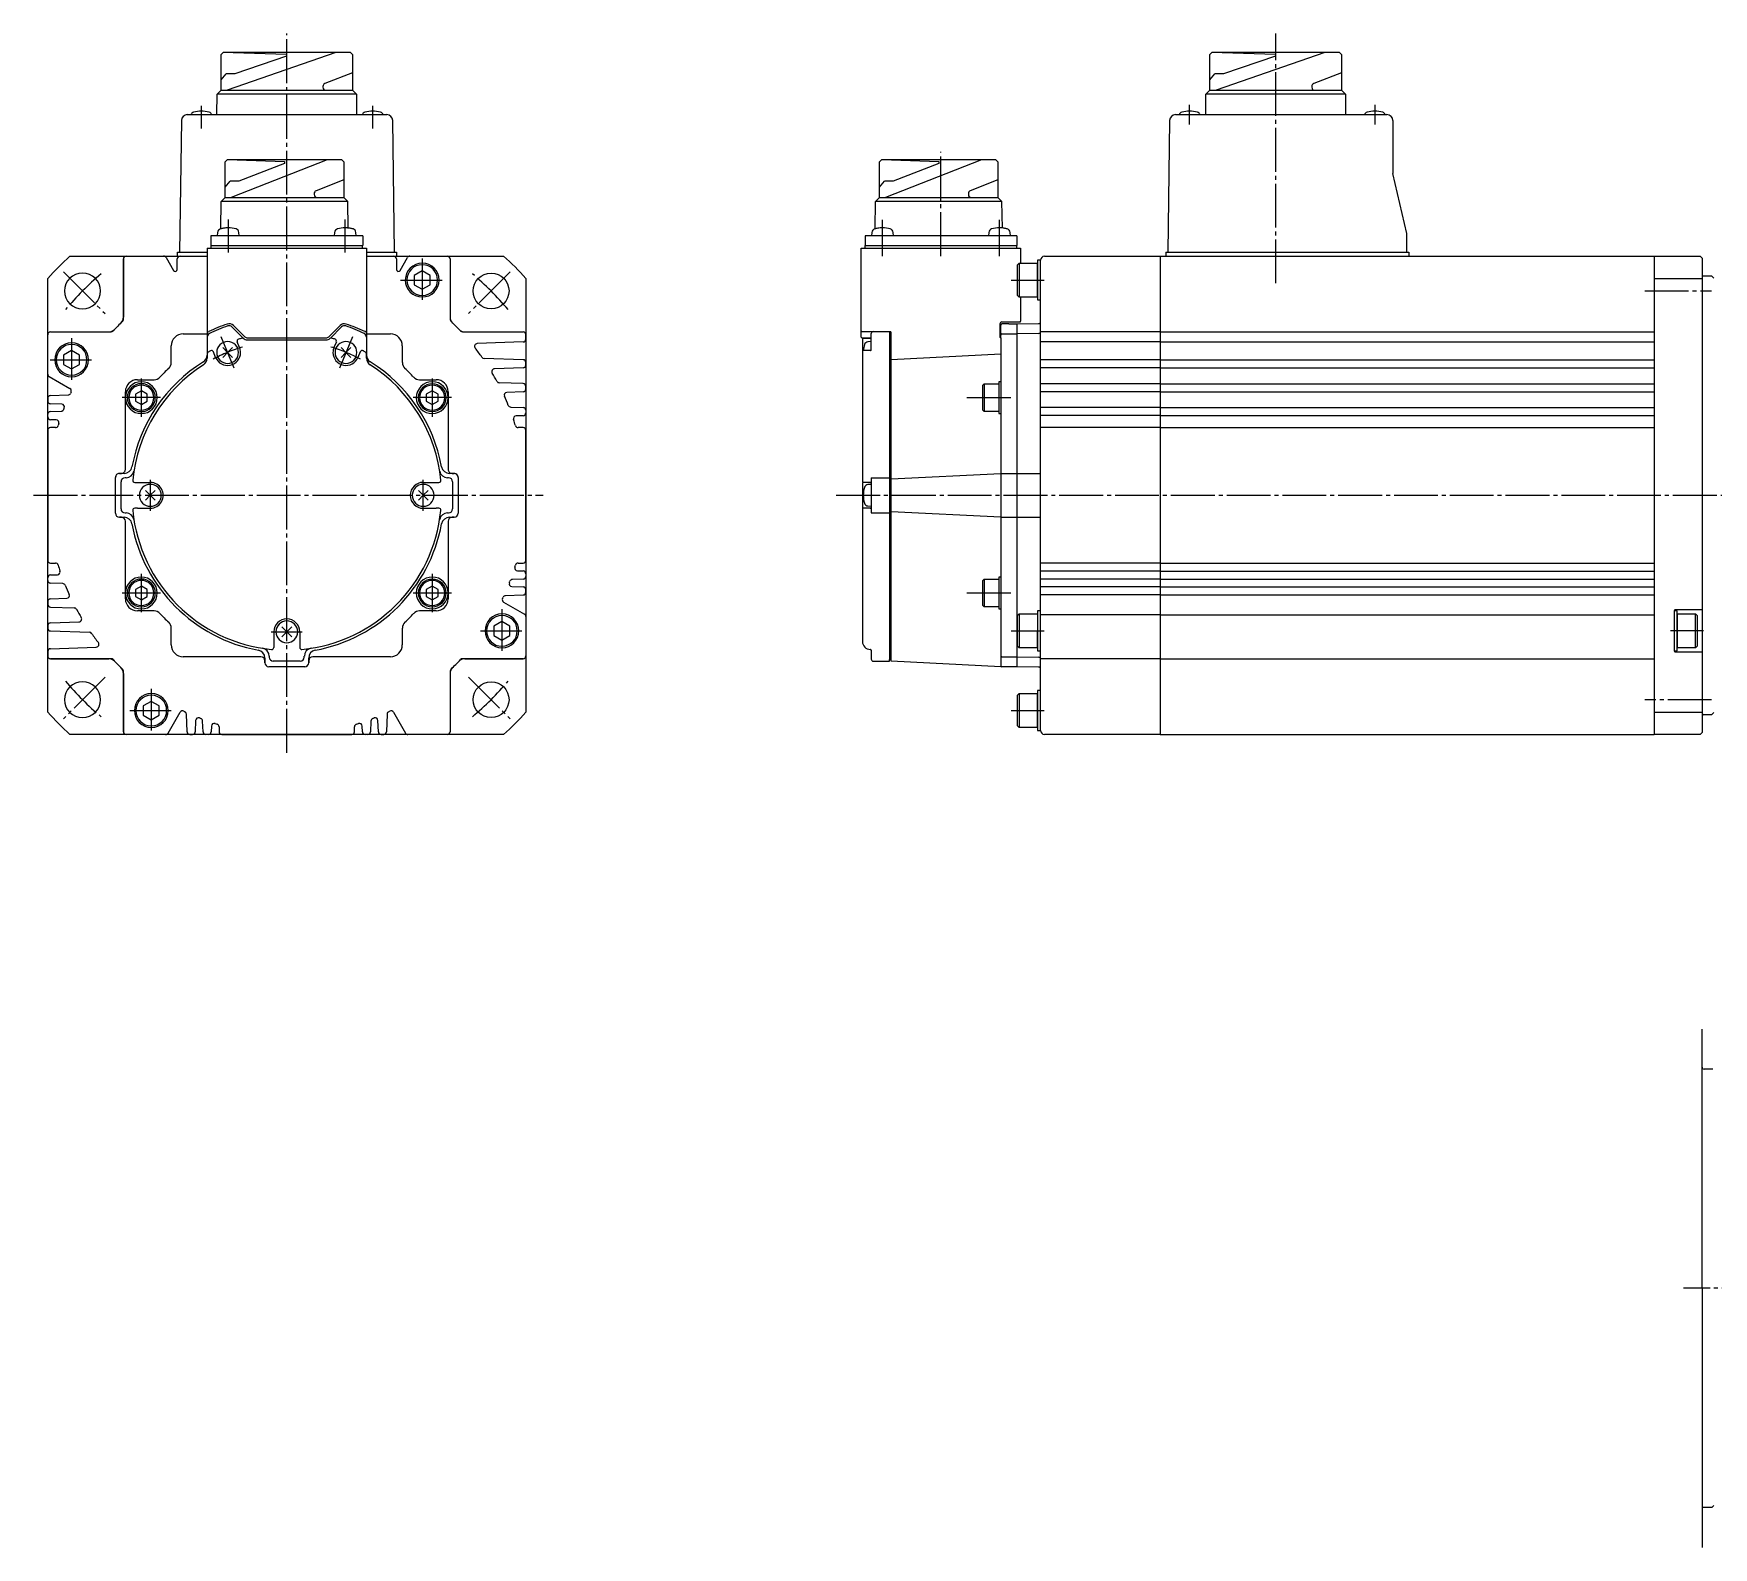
# Model space of a CAD drawing. Extents: x 0 to 707, y 0 to 380.
# Drawn here: x 0 to 421.6, y 0 to 379.8 of the extents above; entities that cross this region are included whole.
import ezdxf

# ---------------------------------------------------------------- set-up
doc = ezdxf.new("R2010")
doc.units = 0
doc.header["$MEASUREMENT"] = 0
doc.linetypes.add('DASH_CENTER', pattern=[14, 11, -1, 1, -1])
doc.layers.get('0').update_dxf_attribs({"linetype": 'CONTINUOUS'})
doc.layers.add('1', color=7, linetype='CONTINUOUS')

msp = doc.modelspace()

# ---------------------------------------------------------------- linework, layer by layer
at = {"color": 1, "linetype": 'DASH_CENTER'}
for p, q in [((63.54, 199.36), (63.54, 379.76)), ((311.72, 317.11), (311.72, 379.76)), ((42.1, 355.93), (42.1, 361.67)), ((85.1, 355.93), (85.1, 361.67)), ((290.12, 356.93), (290.12, 361.93)), ((336.62, 361.93), (336.62, 356.93)), ((227.72, 323.93), (227.72, 350.07)), ((48.86, 333.11), (48.86, 324.85)), ((78.22, 324.85), (78.22, 333.11)), ((213.04, 323.93), (213.04, 333.02)), ((242.4, 323.93), (242.4, 333.02)), ((97.54, 323.35), (97.54, 312.94)), ((7.51, 319.96), (17.95, 309.52)), ((92.12, 317.93), (102.53, 317.93)), ((119.58, 319.96), (109.14, 309.52)), ((245.34, 317.93), (253.61, 317.93)), ((404.35, 315.19), (421.1, 315.19)), ((50.32, 295.85), (47.07, 303.7)), ((80.02, 303.7), (76.77, 295.85)), ((9.54, 303.35), (9.54, 292.94)), ((4.12, 297.93), (14.53, 297.93)), ((27.04, 283.63), (27.04, 293.23)), ((100.04, 293.23), (100.04, 283.63)), ((31.84, 288.43), (22.24, 288.43)), ((104.84, 288.43), (95.24, 288.43)), ((234.22, 288.43), (245.72, 288.43)), ((29.29, 267.82), (29.29, 260.04)), ((97.79, 260.04), (97.79, 267.82)), ((0, 263.93), (127.85, 263.93)), ((201.42, 263.93), (475.72, 263.93)), ((207.47, 263.93), (211.33, 263.93)), ((27.04, 234.63), (27.04, 244.23)), ((100.04, 244.23), (100.04, 234.63)), ((22.24, 239.43), (31.84, 239.43)), ((95.24, 239.43), (104.84, 239.43)), ((234.22, 239.43), (245.72, 239.43)), ((117.54, 235.35), (117.54, 224.94)), ((59.65, 229.68), (67.43, 229.68)), ((112.12, 229.93), (122.53, 229.93)), ((245.34, 229.93), (253.61, 229.93)), ((419.1, 229.93), (410.84, 229.93)), ((17.95, 218.33), (7.51, 207.89)), ((29.54, 215.35), (29.54, 204.94)), ((109.14, 218.33), (119.58, 207.89)), ((421.1, 212.66), (404.35, 212.66)), ((24.12, 209.93), (34.53, 209.93)), ((245.34, 209.93), (253.61, 209.93)), ((476.72, 65), (414.1, 65))]:
    msp.add_line(p, q, dxfattribs=at)
at = {"color": 7, "linetype": 'Continuous'}
for p, q in [((47.05, 374.48), (47.55, 374.98)), ((47.05, 365.54), (47.05, 374.48)), ((79.54, 374.98), (47.55, 374.98)), ((79.54, 374.98), (47.56, 374.98)), ((75.87, 374.98), (48.57, 365.54)), ((50.07, 374.98), (63.49, 374.59)), ((63.49, 374.12), (50.48, 369.63)), ((63.49, 374.59), (63.49, 374.12)), ((80.04, 374.48), (79.54, 374.98)), ((80.04, 374.48), (80.04, 365.54)), ((295.23, 374.48), (295.73, 374.98)), ((295.23, 365.54), (295.23, 374.48)), ((327.72, 374.98), (295.73, 374.98)), ((327.72, 374.98), (295.74, 374.98)), ((324.05, 374.98), (296.75, 365.54)), ((298.25, 374.98), (311.67, 374.59)), ((311.67, 374.12), (298.66, 369.63)), ((311.67, 374.59), (311.67, 374.12)), ((328.22, 374.48), (327.72, 374.98)), ((328.22, 374.48), (328.22, 365.54)), ((47.05, 368.13), (48.3, 369.63)), ((50.48, 369.63), (48.3, 369.63)), ((80.04, 369.95), (73.08, 367.22)), ((295.23, 368.13), (296.48, 369.63)), ((298.66, 369.63), (296.48, 369.63)), ((328.22, 369.95), (321.26, 367.22)), ((46.01, 359.43), (46.05, 364.54)), ((46.05, 364.54), (47.05, 365.54)), ((81.04, 364.54), (46.05, 364.54)), ((47.05, 365.54), (73.35, 365.54)), ((72.6, 366.52), (72.6, 366.29)), ((73.35, 365.54), (80.04, 365.54)), ((80.04, 365.54), (81.04, 364.54)), ((80.04, 365.54), (81.04, 364.54)), ((81.04, 364.54), (81.07, 359.43)), ((294.2, 359.43), (294.23, 364.54)), ((294.23, 364.54), (295.23, 365.54)), ((329.22, 364.54), (294.23, 364.54)), ((295.23, 365.54), (321.53, 365.54)), ((320.78, 366.52), (320.78, 366.29)), ((321.53, 365.54), (328.22, 365.54)), ((328.22, 365.54), (329.22, 364.54)), ((328.22, 365.54), (329.22, 364.54)), ((329.22, 364.54), (329.25, 359.43)), ((38.58, 359.43), (63.6, 359.43)), ((63.6, 359.43), (88.62, 359.43)), ((286.6, 359.43), (313.12, 359.43)), ((313.12, 359.43), (339.62, 359.43)), ((37.08, 357.95), (36.61, 324.93)), ((90.6, 324.93), (90.12, 357.95)), ((285.1, 357.95), (284.63, 324.93)), ((341.12, 357.93), (341.12, 344.63)), ((48.1, 347.57), (48.6, 348.07)), ((48.1, 338.63), (48.1, 347.57)), ((77.35, 348.07), (48.6, 348.07)), ((77.35, 348.07), (48.86, 348.07)), ((73.68, 348.07), (49.62, 338.63)), ((51.12, 348.07), (62.97, 347.68)), ((62.97, 347.21), (51.53, 342.72)), ((62.97, 347.68), (62.97, 347.21)), ((77.85, 347.57), (77.35, 348.07)), ((77.85, 347.57), (77.85, 338.63)), ((212.28, 347.57), (212.78, 348.07)), ((212.28, 338.63), (212.28, 347.57)), ((241.53, 348.07), (212.78, 348.07)), ((241.53, 348.07), (213.04, 348.07)), ((237.86, 348.07), (213.8, 338.63)), ((215.3, 348.07), (227.15, 347.68)), ((227.15, 347.21), (215.71, 342.72)), ((227.15, 347.68), (227.15, 347.21)), ((242.03, 347.57), (241.53, 348.07)), ((242.03, 347.57), (242.03, 338.63)), ((48.1, 341.22), (49.35, 342.72)), ((51.53, 342.72), (49.35, 342.72)), ((77.85, 343.04), (70.88, 340.31)), ((212.28, 341.22), (213.53, 342.72)), ((215.71, 342.72), (213.53, 342.72)), ((242.03, 343.04), (235.07, 340.31)), ((344.62, 329.63), (341.12, 344.63)), ((46.99, 330.89), (47.1, 337.63)), ((47.1, 337.63), (48.1, 338.63)), ((78.85, 337.63), (47.1, 337.63)), ((48.1, 338.63), (71.16, 338.63)), ((70.41, 339.61), (70.41, 339.38)), ((71.16, 338.63), (77.85, 338.63)), ((77.85, 338.63), (78.85, 337.63)), ((77.85, 338.63), (78.85, 337.63)), ((78.95, 330.89), (78.85, 337.63)), ((211.17, 330.76), (211.28, 337.63)), ((211.28, 337.63), (212.28, 338.63)), ((243.03, 337.63), (211.28, 337.63)), ((212.28, 338.63), (235.34, 338.63)), ((234.59, 339.61), (234.59, 339.38)), ((235.34, 338.63), (242.03, 338.63)), ((242.03, 338.63), (243.03, 337.63)), ((242.03, 338.63), (243.03, 337.63)), ((243.13, 330.98), (243.03, 337.63)), ((44.49, 329.02), (44.49, 326.63)), ((82.59, 329.02), (44.49, 329.02)), ((46.19, 329.86), (46.11, 329.02)), ((51.61, 329.02), (51.54, 329.86)), ((75.55, 329.86), (75.47, 329.02)), ((80.97, 329.02), (80.9, 329.86)), ((82.59, 329.02), (82.59, 326.63)), ((246.77, 329.02), (208.67, 329.02)), ((208.67, 329.02), (208.67, 326.63)), ((210.37, 329.86), (210.29, 329.02)), ((215.79, 329.02), (215.72, 329.86)), ((239.73, 329.86), (239.65, 329.02)), ((245.15, 329.02), (245.08, 329.86)), ((246.77, 329.02), (246.77, 326.63)), ((344.62, 324.93), (344.62, 329.63)), ((36.1, 324.93), (43.54, 324.93)), ((36.1, 323.93), (36.1, 324.93)), ((43.54, 325.93), (43.54, 299.11)), ((43.54, 325.93), (83.54, 325.93)), ((43.54, 325.93), (83.54, 325.93)), ((43.54, 325.93), (83.54, 325.93)), ((44.49, 326.63), (82.59, 326.63)), ((44.54, 325.93), (44.54, 326.63)), ((82.54, 325.93), (82.54, 326.63)), ((83.54, 325.93), (83.54, 299.11)), ((83.54, 324.93), (91.1, 324.93)), ((91.1, 324.93), (91.1, 323.93)), ((207.72, 305.2), (207.72, 325.93)), ((207.72, 325.93), (247.72, 325.93)), ((208.67, 326.63), (246.77, 326.63)), ((208.72, 325.93), (208.72, 326.63)), ((246.72, 325.93), (246.72, 326.63)), ((247.72, 325.93), (247.72, 322.18)), ((284.12, 324.93), (345.12, 324.93)), ((284.12, 324.93), (284.12, 323.93)), ((345.12, 324.93), (345.12, 323.93)), ((9.13, 323.93), (22.54, 323.93)), ((22.54, 323.93), (24.54, 323.93)), ((22.54, 308.04), (22.54, 323.23)), ((22.54, 323.23), (22.54, 308.59)), ((23.18, 323.93), (32.64, 323.93)), ((23.24, 323.93), (23.54, 323.93)), ((23.54, 323.93), (24.24, 323.93)), ((24.54, 323.93), (39.54, 323.93)), ((33.25, 323.58), (35.11, 320.35)), ((36.05, 320.6), (36.05, 323.23)), ((36.1, 323.93), (36.6, 323.93)), ((36.75, 323.93), (43.54, 323.93)), ((83.54, 323.93), (90.34, 323.93)), ((87.54, 323.93), (103.84, 323.93)), ((90.6, 323.93), (91.1, 323.93)), ((91.04, 323.23), (91.04, 320.6)), ((91.97, 320.35), (93.84, 323.58)), ((94.44, 323.93), (103.84, 323.93)), ((102.84, 323.93), (103.54, 323.93)), ((103.54, 323.93), (103.84, 323.93)), ((103.84, 323.93), (104.54, 323.93)), ((104.54, 323.93), (117.96, 323.93)), ((104.54, 323.23), (104.54, 308.04)), ((104.54, 323.23), (104.54, 308.59)), ((247.32, 322.18), (246.92, 321.78)), ((246.92, 314.08), (246.92, 321.78)), ((247.32, 322.18), (251.92, 322.18)), ((247.32, 322.18), (247.32, 313.68)), ((252.72, 322.93), (251.92, 322.93)), ((251.92, 322.93), (251.92, 312.93)), ((251.92, 317.93), (251.92, 322.18)), ((252.72, 263.93), (252.72, 322.91)), ((253.71, 323.91), (281.22, 323.95)), ((281.22, 323.95), (282.72, 323.93)), ((282.72, 323.93), (282.72, 203.93)), ((282.72, 323.93), (406.72, 323.93)), ((406.72, 323.93), (406.72, 203.93)), ((406.72, 323.93), (418.22, 323.93)), ((418.22, 323.93), (418.72, 323.43)), ((418.72, 323.43), (418.72, 263.93)), ((3.54, 304.93), (3.54, 318.34)), ((97.54, 320.24), (95.54, 319.08)), ((95.54, 319.08), (95.54, 316.77)), ((95.54, 316.77), (97.54, 315.62)), ((99.54, 319.08), (97.54, 320.24)), ((97.54, 315.62), (99.54, 316.77)), ((99.54, 316.77), (99.54, 319.08)), ((123.54, 318.34), (123.54, 304.93)), ((251.92, 313.68), (251.92, 317.93)), ((406.72, 318.34), (418.72, 318.34)), ((421.22, 318.93), (419.12, 318.93)), ((421.22, 318.93), (421.72, 318.43)), ((246.92, 314.08), (247.32, 313.68)), ((251.92, 313.68), (247.32, 313.68)), ((247.72, 313.68), (247.72, 307.63)), ((251.92, 312.93), (252.72, 312.93)), ((3.54, 304.23), (3.54, 304.93)), ((3.54, 294.33), (3.54, 304.23)), ((3.54, 263.93), (3.54, 304.23)), ((4.24, 304.93), (19.43, 304.93)), ((4.24, 304.93), (18.88, 304.93)), ((37.54, 304.43), (43.54, 304.43)), ((43.54, 303.61), (43.54, 298.35)), ((49.78, 306.19), (52.6, 303.37)), ((50.17, 306.55), (53, 303.72)), ((74.09, 303.72), (76.92, 306.55)), ((74.48, 303.37), (77.3, 306.19)), ((83.54, 304.43), (89.54, 304.43)), ((107.65, 304.93), (122.84, 304.93)), ((108.21, 304.93), (122.84, 304.93)), ((123.54, 304.93), (123.54, 304.23)), ((123.54, 303.93), (123.54, 304.23)), ((123.54, 303.23), (123.54, 304.23)), ((123.54, 304.23), (123.54, 263.93)), ((207.72, 303.63), (207.72, 305.2)), ((207.92, 305), (215.02, 305)), ((210.22, 303.57), (210.22, 304.5)), ((210.22, 300.45), (210.22, 303.57)), ((214.82, 305), (214.82, 222.73)), ((215.22, 222.32), (215.22, 304.8)), ((242.52, 306.93), (242.52, 303.63)), ((242.72, 303.43), (242.72, 306.63)), ((243.02, 307.43), (247.52, 307.43)), ((244.72, 306.96), (243.02, 306.93)), ((243.02, 304.43), (244.72, 304.46)), ((244.72, 306.96), (246.72, 306.93)), ((244.72, 304.46), (246.72, 304.43)), ((246.72, 306.93), (252.23, 307.03)), ((246.72, 306.93), (246.72, 220.92)), ((252.23, 304.53), (246.72, 304.43)), ((252.72, 220.32), (252.72, 307.53)), ((282.72, 304.93), (406.72, 304.93)), ((9.54, 300.24), (7.54, 299.08)), ((11.54, 299.08), (9.54, 300.24)), ((34.54, 297.23), (34.54, 301.43)), ((45.69, 298.53), (45.11, 299.94)), ((48.69, 299.77), (47.46, 301.01)), ((48.69, 299.77), (47.46, 298.53)), ((48.69, 299.77), (49.93, 301.01)), ((48.69, 299.77), (49.93, 298.53)), ((51.7, 301.02), (51.11, 302.43)), ((53.66, 302.93), (73.42, 302.93)), ((53.71, 303.43), (73.38, 303.43)), ((75.98, 302.43), (75.39, 301.02)), ((77.16, 301.01), (78.39, 299.77)), ((77.16, 298.53), (78.39, 299.77)), ((79.63, 301.01), (78.39, 299.77)), ((79.63, 298.53), (78.39, 299.77)), ((81.98, 299.94), (81.4, 298.53)), ((83.54, 298.35), (83.54, 299.42)), ((92.54, 301.43), (92.54, 297.23)), ((122.87, 302.4), (111.35, 302)), ((123.54, 303.1), (123.54, 303.23)), ((207.92, 303.43), (210.17, 303.43)), ((208.02, 303.17), (208.02, 300.05)), ((208.02, 300.05), (208.02, 298.25)), ((208.22, 303.37), (210.02, 303.37)), ((210.02, 300.25), (208.22, 300.25)), ((210.22, 302.52), (209.38, 302.45)), ((210.02, 303.37), (210.02, 303.37)), ((210.02, 300.25), (210.02, 300.25)), ((215.22, 297.99), (242.72, 299.39)), ((242.72, 303.43), (242.72, 220.93)), ((282.72, 302.43), (406.72, 302.43)), ((7.54, 299.08), (7.54, 296.77)), ((7.54, 296.77), (9.54, 295.62)), ((9.54, 295.62), (11.54, 296.77)), ((11.54, 296.77), (11.54, 299.08)), ((122.87, 297.95), (113.07, 298.29)), ((122.87, 295.9), (115.69, 295.65)), ((123.54, 296.6), (123.54, 297.25)), ((208.02, 298.25), (208.02, 267.38)), ((282.72, 297.93), (406.72, 297.93)), ((282.72, 295.93), (406.72, 295.93)), ((3.89, 293.72), (9.12, 290.7)), ((26.04, 292.93), (30.24, 292.93)), ((96.85, 292.93), (101.04, 292.93)), ((122.87, 291.95), (116.88, 292.16)), ((123.54, 290.6), (123.54, 291.25)), ((238.57, 291.93), (238.22, 291.58)), ((238.22, 285.28), (238.22, 291.58)), ((238.57, 291.93), (238.57, 284.93)), ((238.57, 291.93), (242.22, 291.93)), ((242.22, 292.43), (242.22, 284.43)), ((242.72, 292.43), (242.22, 292.43)), ((282.72, 291.93), (406.72, 291.93)), ((3.54, 288.25), (3.54, 287.6)), ((4.22, 288.95), (8.66, 289.1)), ((7.06, 286.8), (4.22, 286.9)), ((23.04, 270.43), (23.04, 289.93)), ((27.04, 290.16), (25.54, 289.29)), ((25.54, 289.29), (25.54, 287.56)), ((25.54, 287.56), (27.04, 286.69)), ((28.54, 289.29), (27.04, 290.16)), ((27.04, 286.69), (28.54, 287.56)), ((28.54, 287.56), (28.54, 289.29)), ((100.04, 290.16), (98.54, 289.29)), ((98.54, 289.29), (98.54, 287.56)), ((98.54, 287.56), (100.04, 286.69)), ((101.54, 289.29), (100.04, 290.16)), ((100.04, 286.69), (101.54, 287.56)), ((101.54, 287.56), (101.54, 289.29)), ((104.04, 289.93), (104.04, 270.43)), ((122.87, 289.9), (118.77, 289.76)), ((282.72, 289.93), (406.72, 289.93)), ((3.54, 283.6), (3.54, 284.25)), ((4.22, 284.95), (6.92, 285.04)), ((5.67, 282.85), (4.22, 282.9)), ((119.76, 286.06), (122.87, 285.95)), ((122.87, 283.9), (121.1, 283.84)), ((123.54, 285.25), (123.54, 284.6)), ((238.22, 285.28), (238.57, 284.93)), ((242.22, 284.93), (238.57, 284.93)), ((242.22, 284.43), (242.72, 284.43)), ((282.72, 285.93), (406.72, 285.93)), ((282.72, 283.93), (406.72, 283.93)), ((3.54, 280.23), (3.54, 263.93)), ((5.48, 280.93), (4.24, 280.93)), ((122.9, 280.93), (121.61, 280.93)), ((123.54, 263.93), (123.54, 280.23)), ((282.72, 280.93), (406.72, 280.93)), ((20.54, 259.43), (20.54, 268.43)), ((20.54, 259.43), (20.54, 268.43)), ((20.54, 259.42), (20.54, 268.42)), ((20.54, 259.42), (20.54, 268.42)), ((21.54, 269.43), (22.04, 269.43)), ((22.73, 269.42), (21.54, 269.42)), ((21.94, 260.53), (21.94, 267.33)), ((23.2, 268.33), (22.94, 268.33)), ((25.38, 267.18), (26.09, 267.18)), ((26.09, 267.18), (29.29, 267.18)), ((97.79, 267.18), (100.99, 267.18)), ((100.99, 267.18), (101.71, 267.18)), ((104.14, 268.33), (103.89, 268.33)), ((105.54, 269.42), (104.36, 269.42)), ((105.04, 269.43), (105.54, 269.43)), ((105.14, 267.33), (105.14, 260.53)), ((106.54, 268.43), (106.54, 259.43)), ((106.54, 268.43), (106.54, 259.43)), ((106.54, 268.42), (106.54, 259.42)), ((106.54, 268.42), (106.54, 259.42)), ((208.02, 267.18), (208.02, 260.68)), ((210.02, 267.17), (208.22, 267.18)), ((210.22, 266.68), (209.38, 266.61)), ((210.02, 267.17), (209.99, 267.18)), ((210.22, 268.33), (214.82, 268.33)), ((210.22, 268.33), (210.22, 259.53)), ((215.22, 268.03), (242.72, 269.43)), ((242.72, 269.42), (246.72, 269.42)), ((246.72, 269.43), (252.72, 269.43)), ((3.54, 263.93), (3.54, 247.63)), ((3.54, 223.63), (3.54, 263.93)), ((29.29, 263.93), (28.06, 265.16)), ((29.29, 263.93), (28.06, 262.69)), ((29.29, 263.93), (30.53, 265.16)), ((29.29, 263.93), (30.53, 262.69)), ((97.79, 263.93), (96.56, 265.16)), ((97.79, 263.93), (96.56, 262.69)), ((97.79, 263.93), (99.03, 265.16)), ((97.79, 263.93), (99.03, 262.69)), ((123.54, 247.63), (123.54, 263.93)), ((123.54, 263.93), (123.54, 223.63)), ((252.72, 204.94), (252.72, 263.93)), ((418.72, 263.93), (418.72, 204.43)), ((22.04, 258.43), (21.54, 258.43)), ((21.54, 258.42), (22.73, 258.42)), ((22.94, 259.53), (23.2, 259.53)), ((23.04, 237.93), (23.04, 257.43)), ((26.09, 260.68), (25.38, 260.68)), ((26.09, 260.68), (29.29, 260.68)), ((97.79, 260.68), (100.99, 260.68)), ((101.71, 260.68), (100.99, 260.68)), ((103.89, 259.53), (104.14, 259.53)), ((104.04, 257.43), (104.04, 237.93)), ((104.36, 258.42), (105.54, 258.42)), ((105.54, 258.43), (105.04, 258.43)), ((208.02, 260.48), (208.02, 227.26)), ((209.99, 260.67), (208.22, 260.68)), ((209.38, 261.26), (210.22, 261.18)), ((209.99, 260.67), (210.02, 260.67)), ((210.22, 259.53), (214.82, 259.53)), ((242.72, 258.42), (215.22, 259.82)), ((242.72, 258.42), (246.72, 258.42)), ((246.72, 258.42), (252.72, 258.42)), ((4.24, 246.93), (5.48, 246.93)), ((121.42, 245), (122.87, 244.95)), ((121.61, 246.93), (122.84, 246.93)), ((282.72, 246.93), (406.72, 246.93)), ((282.72, 244.93), (406.72, 244.93)), ((3.54, 242.6), (3.54, 243.25)), ((4.22, 243.95), (5.99, 244.01)), ((7.33, 241.79), (4.22, 241.9)), ((27.04, 241.16), (25.54, 240.29)), ((28.54, 240.29), (27.04, 241.16)), ((100.04, 241.16), (98.54, 240.29)), ((101.54, 240.29), (100.04, 241.16)), ((120.02, 241.05), (122.87, 240.95)), ((122.87, 242.9), (120.16, 242.81)), ((123.54, 244.25), (123.54, 243.6)), ((238.57, 242.93), (238.22, 242.58)), ((238.22, 236.28), (238.22, 242.58)), ((238.57, 242.93), (242.22, 242.93)), ((238.57, 242.93), (238.57, 235.93)), ((242.72, 243.43), (242.22, 243.43)), ((242.22, 243.43), (242.22, 235.43)), ((282.72, 242.93), (406.72, 242.93)), ((282.72, 240.93), (406.72, 240.93)), ((3.54, 237.25), (3.54, 236.6)), ((4.22, 237.95), (8.32, 238.09)), ((25.54, 240.29), (25.54, 238.56)), ((25.54, 238.56), (27.04, 237.69)), ((27.04, 237.69), (28.54, 238.56)), ((28.54, 238.56), (28.54, 240.29)), ((98.54, 240.29), (98.54, 238.56)), ((98.54, 238.56), (100.04, 237.69)), ((100.04, 237.69), (101.54, 238.56)), ((101.54, 238.56), (101.54, 240.29)), ((117.96, 237.15), (123.19, 234.12)), ((122.87, 238.9), (118.43, 238.75)), ((123.54, 239.6), (123.54, 240.25)), ((238.22, 236.28), (238.57, 235.93)), ((282.72, 238.93), (406.72, 238.93)), ((4.22, 235.9), (10.21, 235.69)), ((4.22, 231.95), (11.4, 232.2)), ((30.24, 234.93), (26.04, 234.93)), ((101.04, 234.93), (96.85, 234.93)), ((117.54, 232.24), (115.54, 231.08)), ((119.54, 231.08), (117.54, 232.24)), ((123.54, 233.52), (123.54, 223.63)), ((242.22, 235.93), (238.57, 235.93)), ((242.22, 235.43), (242.72, 235.43)), ((247.32, 234.18), (246.92, 233.78)), ((246.92, 226.08), (246.92, 233.78)), ((247.32, 234.18), (247.32, 225.68)), ((247.32, 234.18), (251.92, 234.18)), ((251.92, 234.93), (251.92, 224.93)), ((252.72, 234.93), (251.92, 234.93)), ((282.72, 233.92), (406.72, 233.92)), ((411.72, 234.98), (411.72, 224.88)), ((412.52, 234.93), (411.72, 234.93)), ((418.72, 235.18), (411.92, 235.18)), ((412.52, 224.93), (412.52, 234.93)), ((412.52, 234.18), (417.12, 234.18)), ((412.52, 234.18), (412.52, 229.93)), ((417.52, 233.78), (417.12, 234.18)), ((417.12, 225.68), (417.12, 234.18)), ((417.52, 233.78), (417.52, 226.08)), ((3.54, 231.25), (3.54, 230.6)), ((4.22, 229.9), (14.02, 229.56)), ((34.54, 226.43), (34.54, 230.62)), ((60.29, 229.68), (60.29, 225.76)), ((63.54, 229.68), (62.3, 230.91)), ((63.54, 229.68), (62.3, 228.44)), ((63.54, 229.68), (64.78, 230.91)), ((63.54, 229.68), (64.78, 228.44)), ((66.79, 229.68), (66.79, 225.76)), ((92.54, 230.62), (92.54, 226.43)), ((115.54, 231.08), (115.54, 228.77)), ((115.54, 228.77), (117.54, 227.62)), ((117.54, 227.62), (119.54, 228.77)), ((119.54, 228.77), (119.54, 231.08)), ((251.92, 225.68), (251.92, 229.93)), ((412.52, 229.93), (412.52, 225.68)), ((3.54, 224.75), (3.54, 224.63)), ((3.54, 224.63), (3.54, 223.63)), ((3.54, 223.93), (3.54, 223.63)), ((3.54, 209.51), (3.54, 223.63)), ((4.22, 225.45), (15.74, 225.85)), ((59.14, 223.58), (59.14, 223.33)), ((67.94, 223.33), (67.94, 223.58)), ((123.54, 223.93), (123.54, 223.63)), ((123.54, 223.63), (123.54, 222.93)), ((210.02, 225.26), (209.99, 225.26)), ((210.22, 225.06), (210.22, 222.82)), ((246.92, 226.08), (247.32, 225.68)), ((251.92, 225.68), (247.32, 225.68)), ((251.92, 224.93), (252.72, 224.93)), ((411.72, 224.93), (412.52, 224.93)), ((411.92, 224.68), (418.72, 224.68)), ((417.12, 225.68), (412.52, 225.68)), ((417.12, 225.68), (417.52, 226.08)), ((19.43, 222.93), (4.24, 222.93)), ((4.24, 222.93), (18.88, 222.93)), ((22.54, 204.63), (22.54, 219.82)), ((22.54, 219.26), (22.54, 204.63)), ((57.04, 223.43), (37.54, 223.43)), ((58.04, 223.11), (58.04, 221.92)), ((58.04, 221.93), (58.04, 222.43)), ((63.54, 220.93), (59.04, 220.93)), ((68.04, 220.92), (59.04, 220.92)), ((66.94, 222.33), (60.14, 222.33)), ((68.04, 220.93), (63.54, 220.93)), ((69.04, 221.92), (69.04, 223.11)), ((69.04, 222.43), (69.04, 221.93)), ((89.54, 223.43), (70.04, 223.43)), ((104.54, 219.82), (104.54, 204.63)), ((104.54, 219.26), (104.54, 204.63)), ((122.84, 222.93), (107.65, 222.93)), ((108.21, 222.93), (122.84, 222.93)), ((123.54, 222.93), (123.54, 209.51)), ((210.72, 222.32), (214.82, 222.32)), ((214.82, 222.73), (215.22, 222.73)), ((214.82, 222.32), (214.82, 222.73)), ((242.72, 220.93), (215.22, 222.32)), ((243.02, 223.42), (244.72, 223.39)), ((244.72, 220.89), (243.02, 220.92)), ((244.72, 223.39), (246.72, 223.43)), ((246.72, 220.93), (244.72, 220.89)), ((246.72, 223.42), (252.23, 223.32)), ((252.23, 220.82), (246.72, 220.92)), ((282.72, 222.93), (406.72, 222.93)), ((29.54, 212.24), (27.54, 211.08)), ((27.54, 211.08), (27.54, 208.77)), ((31.54, 211.08), (29.54, 212.24)), ((31.54, 208.77), (31.54, 211.08)), ((247.32, 214.18), (246.92, 213.78)), ((246.92, 206.08), (246.92, 213.78)), ((247.32, 214.18), (247.32, 205.68)), ((247.32, 214.18), (251.92, 214.18)), ((251.92, 214.93), (251.92, 204.93)), ((252.72, 214.93), (251.92, 214.93)), ((251.92, 209.93), (251.92, 214.18)), ((27.54, 208.77), (29.54, 207.62)), ((29.54, 207.62), (31.54, 208.77)), ((33.75, 204.28), (36.77, 209.51)), ((38.52, 204.6), (38.36, 209.04)), ((40.67, 207.45), (40.57, 204.6)), ((42.52, 204.6), (42.43, 207.31)), ((84.66, 207.31), (84.57, 204.6)), ((86.52, 204.6), (86.42, 207.45)), ((88.72, 209.04), (88.57, 204.6)), ((90.32, 209.51), (93.34, 204.28)), ((251.92, 205.68), (251.92, 209.93)), ((406.72, 209.51), (418.72, 209.51)), ((419.12, 208.93), (421.22, 208.93)), ((421.72, 209.43), (421.22, 208.93)), ((22.54, 203.93), (9.13, 203.93)), ((23.24, 203.93), (22.54, 203.93)), ((33.14, 203.93), (23.24, 203.93)), ((23.54, 203.93), (23.24, 203.93)), ((63.54, 203.93), (23.24, 203.93)), ((39.22, 203.93), (39.87, 203.93)), ((43.87, 203.93), (43.22, 203.93)), ((44.62, 206.05), (44.57, 204.6)), ((46.54, 205.86), (46.54, 204.63)), ((47.24, 203.93), (63.54, 203.93)), ((63.54, 203.93), (79.84, 203.93)), ((103.84, 203.93), (63.54, 203.93)), ((80.54, 204.63), (80.54, 205.86)), ((82.52, 204.6), (82.47, 206.05)), ((83.87, 203.93), (83.22, 203.93)), ((87.22, 203.93), (87.87, 203.93)), ((103.84, 203.93), (93.95, 203.93)), ((104.54, 203.93), (103.84, 203.93)), ((117.96, 203.93), (104.54, 203.93)), ((246.92, 206.08), (247.32, 205.68)), ((251.92, 205.68), (247.32, 205.68)), ((251.92, 204.93), (252.72, 204.93)), ((281.22, 203.9), (253.71, 203.94)), ((282.72, 203.93), (281.22, 203.9)), ((282.72, 203.93), (406.72, 203.93)), ((418.22, 203.93), (406.72, 203.93)), ((418.22, 203.93), (418.72, 204.43)), ((418.72, 96.34), (418.72, 130)), ((418.72, 65), (418.72, 119.8)), ((421.42, 120), (419.22, 120)), ((418.72, 65), (418.72, 0)), ((421.22, 10), (418.72, 10)), ((421.22, 10), (421.72, 10.5))]:
    msp.add_line(p, q, dxfattribs=at)
for centre, major_axis, start_param, end_param in [((73.35, 366.52), (-0.53, 0.53), -0.411514, 0.785398), ((321.53, 366.52), (-0.53, 0.53), -0.411514, 0.785398), ((73.35, 366.29), (-0.53, 0.53), 0.785398, 2.356194), ((321.53, 366.29), (-0.53, 0.53), 0.785398, 2.356194), ((38.58, 357.93), (1.06, 1.06), 0.785398, 2.341828), ((40.42, 359.07), (-0.707, 0.707), -0.50166, 0.417199), ((42.1, 353.31), (4.95, 4.95), 0.785398, 1.069137), ((42.1, 353.31), (-4.95, 4.95), -1.069137, -0.785398), ((43.78, 359.07), (-0.707, 0.707), 4.29519, 5.214048), ((83.42, 359.07), (-0.707, 0.707), -0.50166, 0.417199), ((85.1, 353.31), (4.95, 4.95), 0.785398, 1.069137), ((85.1, 353.31), (-4.95, 4.95), -1.069137, -0.785398), ((86.78, 359.07), (-0.707, 0.707), 4.29519, 5.214048), ((88.62, 357.93), (1.06, 1.06), 5.512154, 7.068583), ((286.6, 357.93), (1.06, 1.06), 0.785398, 2.341828), ((288.44, 359.07), (0.707, 0.707), 1.069137, 1.987996), ((290.12, 353.31), (-4.95, 4.95), -0.785398, -0.50166), ((290.12, 353.31), (4.95, 4.95), 0.50166, 0.785398), ((291.8, 359.07), (0.707, 0.707), 5.865986, 6.784845), ((334.94, 359.07), (0.707, 0.707), 1.069137, 1.987996), ((336.62, 353.31), (-4.95, 4.95), -0.785398, -0.50166), ((336.62, 353.31), (4.95, 4.95), 0.50166, 0.785398), ((338.3, 359.07), (-0.707, 0.707), 4.29519, 5.214048), ((339.62, 357.93), (1.06, 1.06), 5.497787, 7.068583), ((71.16, 339.61), (-0.53, 0.53), -0.411514, 0.785398), ((71.16, 339.38), (-0.53, 0.53), 0.785398, 2.356194), ((235.34, 339.61), (-0.53, 0.53), -0.411514, 0.785398), ((235.34, 339.38), (-0.53, 0.53), 0.785398, 2.356194), ((47.18, 329.78), (0.707, 0.707), 1.069137, 2.268928), ((48.86, 324.02), (-4.95, 4.95), -0.613829, -0.50166), ((48.86, 324.02), (4.95, 4.95), 0.785398, 0.956967), ((48.86, 324.02), (-4.95, 4.95), -1.069137, -0.785398), ((50.54, 329.78), (0.707, 0.707), 5.585054, 6.784845), ((76.54, 329.78), (0.707, 0.707), 1.069137, 2.268928), ((78.22, 324.02), (4.95, 4.95), 0.785398, 1.069137), ((78.22, 324.02), (4.95, 4.95), 0.613829, 0.785398), ((78.22, 324.02), (-4.95, 4.95), -1.069137, -0.956967), ((79.9, 329.78), (-0.707, 0.707), 4.014257, 5.214048), ((211.36, 329.78), (-0.707, 0.707), -0.50166, 0.698132), ((213.04, 324.02), (-4.95, 4.95), -0.613844, -0.50166), ((213.04, 324.02), (-4.95, 4.95), -0.785398, -0.613844), ((213.04, 324.02), (-4.95, 4.95), -1.069137, -0.785398), ((214.72, 329.78), (-0.707, 0.707), 4.014257, 5.214048), ((240.72, 329.78), (0.707, 0.707), 1.069137, 2.268928), ((242.4, 324.02), (4.95, 4.95), 0.785398, 1.069137), ((242.4, 324.02), (-4.95, 4.95), -0.956967, -0.785398), ((242.4, 324.02), (-4.95, 4.95), -1.069137, -0.956967), ((244.08, 329.78), (-0.707, 0.707), 4.014257, 5.214048), ((63.54, 263.93), (-70.14, 40.51), -0.310367, -0.212819), ((23.24, 323.23), (0.495, 0.495), 0.785398, 2.356194), ((23.24, 323.23), (0.495, 0.495), 0.785398, 2.356194), ((32.64, 323.23), (0.495, 0.495), 6.021386, 7.068583), ((35.55, 320.6), (-0.354, 0.354), 1.308997, 3.926991), ((36.75, 323.23), (0.495, 0.495), 0.785398, 2.356194), ((90.34, 323.23), (0.495, 0.495), 5.497787, 7.068583), ((91.54, 320.6), (0.354, 0.354), 2.356194, 4.974188), ((97.54, 317.93), (4.22, 0.5), -0.118524, 6.164661), ((97.54, 317.93), (-3.77, 0.8), 3.351148, 9.634333), ((94.44, 323.23), (-0.495, 0.495), -0.785398, 0.261799), ((103.84, 323.23), (0.495, 0.495), 5.497787, 7.068583), ((103.84, 323.23), (0.495, 0.495), 5.497787, 7.068583), ((63.54, 263.93), (-57.28, 57.28), 4.663615, 4.761163), ((253.72, 322.91), (-0.707, 0.707), -0.767945, 0.785398), ((12.28, 315.19), (4.49, 0.34), -0.075599, 6.207586), ((114.81, 315.19), (4.5, 0.13), -0.0284285516501117, 6.254756755529474), ((419.12, 319.33), (0.283, 0.283), 2.356194, 3.926991), ((20.54, 308.59), (1.41, 1.41), 4.693394, 5.497787), ((21.84, 308.04), (-0.495, 0.495), 3.113527, 3.926991), ((106.54, 308.59), (1.41, 1.41), 2.356194, 3.160588), ((105.24, 308.04), (0.495, 0.495), 2.356194, 3.169659), ((4.24, 304.23), (0.495, 0.495), 0.785398, 2.356194), ((4.24, 304.23), (0.495, 0.495), 0.785398, 2.356194), ((18.88, 306.93), (1.41, 1.41), 3.926991, 4.731384), ((19.43, 305.63), (-0.495, 0.495), 2.356194, 3.169659), ((63.54, 263.93), (-42.43, 42.43), -0.028066, 0.028066), ((37.54, 301.43), (-2.12, 2.12), -0.785398, 0.785398), ((43.84, 305.27), (-0.212, 0.212), 0.785398, 2.800832), ((44.54, 303.61), (-0.707, 0.707), -0.338891, 0.785398), ((63.54, 263.92), (-32.17, 32.17), -0.451143, -0.34076), ((63.54, 263.93), (-31.82, 31.82), -0.450378, -0.338891), ((49.11, 305.49), (-1.06, 1.06), 4.712389, 5.832042), ((49.08, 305.48), (0.707, 0.707), 6.283185, 7.403604), ((53.71, 304.43), (0.707, 0.707), 3.141593, 3.926991), ((73.38, 304.43), (-0.707, 0.707), 2.356194, 3.141593), ((77.98, 305.49), (-1.06, 1.06), -1.119653, 0), ((78.01, 305.48), (-0.707, 0.707), -1.120419, 0), ((63.54, 263.93), (31.82, 31.82), 0.338891, 0.450378), ((63.54, 263.92), (18.49, 41.57), -0.026139, 0.084245), ((82.54, 303.61), (0.707, 0.707), 5.497787, 6.622076), ((83.24, 305.27), (-0.212, 0.212), 1.911557, 3.926991), ((89.54, 301.43), (2.12, 2.12), 5.497787, 7.068583), ((63.54, 263.93), (42.43, 42.43), 6.255119, 6.311251), ((108.21, 306.93), (1.41, 1.41), 3.122597, 3.926991), ((107.65, 305.63), (-0.495, 0.495), 1.54273, 2.356194), ((122.84, 304.23), (-0.495, 0.495), 3.926991, 5.497787), ((122.84, 304.23), (-0.495, 0.495), 3.926991, 5.497787), ((207.92, 305.2), (-0.141, 0.141), 0.785397, 2.356194), ((207.92, 303.63), (-0.141, 0.141), 0.785397, 2.356194), ((207.92, 303.63), (-0.141, 0.141), 0.785397, 2.356194), ((210.02, 303.57), (0.141, 0.141), 3.926991, 5.497787), ((210.72, 304.5), (-0.354, 0.354), -0.785398, 0.785398), ((215.02, 304.8), (-0.141, 0.141), 3.926991, 5.497787), ((243.02, 306.93), (-0.354, 0.354), -0.785398, 0.785398), ((242.72, 303.63), (-0.141, 0.141), 0.785398, 2.356194), ((243.02, 306.63), (-0.212, 0.212), -0.767945, 0.785398), ((243.02, 304.13), (-0.212, 0.212), -0.767945, 0.785398), ((247.52, 307.63), (-0.141, 0.141), 2.356194, 3.926991), ((252.22, 307.53), (-0.354, 0.354), 2.373648, 3.926991), ((252.22, 305.03), (-0.354, 0.354), 2.373648, 3.926991), ((9.54, 297.93), (4.22, 0.5), -0.118524, 6.164661), ((9.54, 297.93), (-3.77, 0.8), 3.351148, 9.634333), ((44.04, 299.42), (-0.354, 0.354), -0.283038, 0.785398), ((63.54, 263.93), (28.99, 28.99), 1.270868, 1.287759), ((44.65, 299.75), (-0.354, 0.354), 4.31969, 5.983257), ((48.69, 299.77), (3.23, 0.4), 3.411582, 6.160476), ((48.69, 299.77), (1.94, 1.94), 5.497787, 11.780972), ((51.57, 302.62), (-0.354, 0.354), -0.485379, 1.178097), ((63.54, 263.93), (28.99, 28.99), 1.063809, 1.085418), ((48.69, 299.77), (2.3, 2.3), 5.497787, 5.890486), ((52.41, 302.87), (0.354, 0.354), 0.10944, 1.063809), ((53.66, 304.43), (1.06, 1.06), 3.141593, 3.926991), ((73.42, 304.43), (-1.06, 1.06), 2.356194, 3.032153), ((74.67, 302.87), (-0.354, 0.354), -1.063809, -0.10944), ((63.54, 263.93), (28.99, 28.99), 0.483918, 0.506987), ((78.39, 299.77), (-2.3, 2.3), 0.392699, 0.785398), ((78.39, 299.77), (-3.23, 0.4), 0.122692, 2.871586), ((78.39, 299.77), (1.94, 1.94), 5.497787, 11.780972), ((75.51, 302.62), (0.354, 0.354), 5.105088, 6.768564), ((82.44, 299.75), (0.354, 0.354), 0.299928, 1.963495), ((63.54, 263.93), (-36.11, 19.42), 4.703561, 4.721968), ((83.04, 299.42), (0.354, 0.354), 5.497787, 6.566223), ((111.37, 301.3), (0.495, 0.495), 0.820305, 3.019501), ((63.54, 263.93), (-42.43, 42.43), 4.54288, 4.590298), ((122.84, 303.1), (-0.495, 0.495), 2.391101, 3.926991), ((208.22, 303.17), (0.141, 0.141), 0.785621, 2.356194), ((208.22, 300.05), (-0.141, 0.141), -0.785398, 0.785398), ((215.22, 299.77), (4.95, 4.95), 2.072456, 2.288409), ((209.46, 301.45), (-0.707, 0.707), -0.698132, 0.50166), ((210.02, 300.45), (-0.141, 0.141), 2.356194, 3.926991), ((63.54, 263.92), (-39.35, 3.47), -0.924188, -0.093856), ((63.54, 263.93), (-38.84, 0.71), -0.983699, -0.079565), ((63.54, 263.93), (-30.76, 30.76), -0.035836, 0.035836), ((32.54, 297.23), (1.41, 1.41), 4.676553, 5.497787), ((41.54, 299.11), (-1.41, 1.41), 2.914937, 3.926991), ((41.54, 298.35), (-1.41, 1.41), 2.924917, 3.926991), ((85.54, 299.11), (-1.41, 1.41), 0.785398, 1.797452), ((85.54, 298.35), (-1.41, 1.41), 0.785398, 1.787472), ((63.54, 263.93), (38.85, 0.09), 0.095752, 0.999886), ((63.54, 263.92), (-39.49, 0.97), 3.347806, 4.178138), ((94.54, 297.23), (1.41, 1.41), 2.356194, 3.177428), ((63.54, 263.93), (-30.76, 30.76), 4.676553, 4.748225), ((113.09, 298.99), (0.495, 0.495), 2.972084, 3.892084), ((115.71, 294.95), (0.495, 0.495), 0.820305, 2.892705), ((122.84, 297.25), (0.495, 0.495), 5.497787, 7.033677), ((122.84, 296.6), (-0.495, 0.495), 2.391101, 3.926991), ((4.24, 294.33), (0.495, 0.495), 2.356194, 3.403392), ((26.04, 289.93), (-2.12, 2.12), -0.785398, 0.785398), ((27.04, 288.43), (-2.83, 2.83), 3.926991, 10.210176), ((27.04, 288.43), (-3.44, 0.67), 3.33417, 9.617355), ((27.04, 288.43), (-2.23, 2.23), 3.926991, 10.210176), ((30.24, 294.93), (1.41, 1.41), 3.926991, 4.748225), ((96.85, 294.93), (1.41, 1.41), 3.105757, 3.926991), ((100.04, 288.43), (3.87, 1), -0.251833, 6.031352), ((100.04, 288.43), (-2.47, 2.47), 3.926991, 10.210176), ((100.04, 288.43), (-2.23, 2.23), 3.926991, 10.210176), ((101.04, 289.93), (2.12, 2.12), 5.497787, 7.068583), ((63.54, 263.93), (52.58, 28.9), -0.005712, 0.033966), ((116.9, 292.86), (0.495, 0.495), 2.853027, 3.892084), ((122.84, 291.25), (0.495, 0.495), 5.497787, 7.033677), ((4.24, 288.25), (0.495, 0.495), 0.820305, 2.356194), ((4.24, 287.6), (-0.495, 0.495), 0.785398, 2.321288), ((7.04, 286.1), (0.495, 0.495), 5.123765, 7.033677), ((8.64, 289.8), (0.495, 0.495), 3.961897, 5.057355), ((8.77, 290.1), (0.495, 0.495), 5.052014, 6.544985), ((63.54, 263.93), (25.76, 54.19), 1.568799, 1.57414), ((118.8, 289.06), (0.495, 0.495), 0.820305, 2.78311), ((63.54, 263.93), (-24.03, 54.98), 4.685974, 4.727264), ((122.84, 290.6), (-0.495, 0.495), 2.391101, 3.926991), ((4.24, 284.25), (0.495, 0.495), 0.820305, 2.356194), ((4.24, 283.6), (-0.495, 0.495), 0.785398, 2.321288), ((5.64, 282.15), (-0.495, 0.495), 3.622018, 5.462881), ((6.9, 285.74), (-0.495, 0.495), 2.391101, 3.55933), ((63.54, 263.93), (21.78, 55.91), 1.568348, 1.574709), ((119.79, 286.76), (-0.495, 0.495), 1.171024, 2.321288), ((121.12, 283.14), (0.495, 0.495), 0.820305, 2.678292), ((63.54, 263.93), (57.17, 18.2), -0.01233, 0.013871), ((122.84, 285.25), (0.495, 0.495), 5.497787, 7.033677), ((122.84, 284.6), (-0.495, 0.495), 2.391101, 3.926991), ((4.24, 280.23), (0.495, 0.495), 0.785398, 2.356194), ((5.48, 281.63), (-0.495, 0.495), 2.356194, 3.631094), ((63.54, 263.93), (-42.43, 42.43), 0.480426, 0.489501), ((121.61, 281.63), (0.495, 0.495), 2.652092, 3.926991), ((122.84, 280.23), (-0.495, 0.495), 3.926991, 5.497787), ((22.04, 270.43), (-0.707, 0.707), 2.356178, 3.926991), ((22.73, 271.42), (-1.41, 1.41), 2.356194, 3.745269), ((23.2, 270.33), (-1.41, 1.41), 2.356194, 3.769672), ((103.89, 270.33), (1.41, 1.41), 2.513513, 3.926991), ((104.36, 271.42), (-1.41, 1.41), 0.96712, 2.356194), ((105.04, 270.43), (0.707, 0.707), 2.356194, 3.927008), ((21.54, 268.43), (-0.707, 0.707), -0.785415, 0.785398), ((21.54, 268.42), (0.707, 0.707), 0.785398, 2.356194), ((21.54, 268.42), (0.707, 0.707), 0.785398, 2.356194), ((22.94, 267.33), (0.707, 0.707), 0.785398, 2.356194), ((25.38, 267.68), (-0.354, 0.354), 0.687458, 2.356194), ((29.29, 263.93), (1.94, 1.94), 5.497787, 11.780972), ((29.29, 263.93), (-2.3, 2.3), 2.356194, 5.497787), ((97.79, 263.93), (-2.3, 2.3), -0.785398, 2.356194), ((97.79, 263.93), (1.94, 1.94), 5.497787, 11.780972), ((101.71, 267.68), (-0.354, 0.354), 2.356194, 4.024931), ((104.14, 267.33), (-0.707, 0.707), 3.926991, 5.497787), ((105.54, 268.43), (0.707, 0.707), 5.497787, 7.0686), ((105.54, 268.42), (-0.707, 0.707), 3.926991, 5.497787), ((105.54, 268.42), (-0.707, 0.707), 3.926991, 5.497787), ((208.22, 267.38), (0.141, 0.141), 2.356194, 3.926652), ((215.22, 263.93), (4.95, 4.95), 2.072456, 2.356194), ((209.46, 265.61), (-0.707, 0.707), -0.698132, 0.50166), ((210.02, 266.97), (-0.141, 0.141), 3.926991, 5.497787), ((215.22, 263.93), (-4.95, 4.95), 0.785398, 1.069137), ((209.46, 262.25), (0.707, 0.707), 2.639933, 3.839724), ((21.54, 259.43), (-0.707, 0.707), 0.785398, 2.356178), ((21.54, 259.42), (-0.707, 0.707), 0.785398, 2.356194), ((21.54, 259.42), (-0.707, 0.707), 0.785398, 2.356194), ((22.94, 260.53), (-0.707, 0.707), 0.785398, 2.356194), ((22.04, 257.43), (0.707, 0.707), 5.497787, 7.068567), ((22.73, 256.42), (1.41, 1.41), 5.679509, 7.068583), ((23.2, 257.53), (1.41, 1.41), 5.655106, 7.068583), ((25.38, 260.18), (0.354, 0.354), 0.785398, 2.454135), ((63.54, 263.93), (-38.85, 0.24), 0.104027, 1.478913), ((63.54, 263.93), (-38.84, 0.71), 1.6869, 3.061846), ((101.71, 260.18), (-0.354, 0.354), 3.829051, 5.497787), ((103.89, 257.53), (1.41, 1.41), 0.785398, 2.198876), ((104.36, 256.42), (1.41, 1.41), 0.785398, 2.174473), ((105.04, 257.43), (-0.707, 0.707), -0.785381, 0.785398), ((104.14, 260.53), (0.707, 0.707), 3.926991, 5.497787), ((105.54, 259.43), (-0.707, 0.707), 2.356211, 3.926991), ((105.54, 259.42), (0.707, 0.707), 3.926991, 5.497787), ((105.54, 259.42), (0.707, 0.707), 3.926991, 5.497787), ((208.22, 260.48), (0.141, 0.141), 0.78325, 2.356194), ((210.02, 260.87), (-0.141, 0.141), 2.356194, 3.926991), ((63.54, 263.92), (39.5, 0.11), 3.320583, 4.527909), ((63.54, 263.92), (39.47, 1.52), -1.428403, -0.220319), ((4.24, 247.63), (0.495, 0.495), 2.356194, 3.926991), ((5.48, 246.23), (0.495, 0.495), 5.793684, 7.068583), ((5.96, 244.71), (-0.495, 0.495), 2.391101, 4.249088), ((63.54, 263.93), (-18.32, 57.14), 1.556488, 1.582689), ((121.44, 245.7), (0.495, 0.495), 2.051222, 3.892084), ((63.54, 263.93), (42.43, 42.43), 5.192815, 5.20189), ((121.61, 246.23), (-0.495, 0.495), -0.785398, 0.489501), ((122.84, 247.63), (-0.495, 0.495), 2.356194, 3.926991), ((122.84, 244.25), (0.495, 0.495), 5.497787, 7.033677), ((4.24, 243.25), (0.495, 0.495), 0.820305, 2.356194), ((4.24, 242.6), (-0.495, 0.495), 0.785398, 2.321288), ((7.3, 241.09), (-0.495, 0.495), 4.312617, 5.462881), ((63.54, 263.93), (-42.43, 42.43), 1.171024, 1.212314), ((27.04, 239.43), (-2.83, 2.83), 3.926991, 10.210176), ((27.04, 239.43), (-3.44, 0.67), 3.33417, 9.617355), ((27.04, 239.43), (-2.23, 2.23), 3.926991, 10.210176), ((100.04, 239.43), (-3.67, 1.59), 3.550485, 9.83367), ((100.04, 239.43), (-2.47, 2.47), 3.926991, 10.210176), ((100.04, 239.43), (-2.23, 2.23), 3.926991, 10.210176), ((120.05, 241.75), (-0.495, 0.495), 0.411376, 2.321288), ((63.54, 263.93), (-42.43, 42.43), 3.552969, 3.55933), ((120.19, 242.11), (-0.495, 0.495), -0.750492, 0.417737), ((122.84, 243.6), (-0.495, 0.495), 2.391101, 3.926991), ((122.84, 240.25), (0.495, 0.495), 5.497787, 7.033677), ((4.24, 237.25), (0.495, 0.495), 0.820305, 2.356194), ((4.24, 236.6), (-0.495, 0.495), 0.785398, 2.321288), ((8.29, 238.79), (0.495, 0.495), 3.961897, 5.924703), ((26.04, 237.93), (-2.12, 2.12), 0.785398, 2.356194), ((101.04, 237.93), (2.12, 2.12), 3.926991, 5.497787), ((118.31, 237.75), (0.495, 0.495), 1.910365, 3.403392), ((63.54, 263.93), (-54.21, 25.71), 3.138634, 3.144032), ((118.45, 238.05), (-0.495, 0.495), -0.750492, 0.344966), ((122.84, 239.63), (-0.495, 0.495), 2.356194, 3.926991), ((4.24, 231.25), (0.495, 0.495), 0.820305, 2.356194), ((10.18, 234.99), (-0.495, 0.495), 4.423823, 5.462881), ((63.54, 263.93), (42.43, 42.43), 2.853027, 2.892705), ((11.37, 232.9), (-0.495, 0.495), 2.391101, 4.463501), ((30.24, 232.93), (1.41, 1.41), 6.24735, 7.068583), ((63.54, 263.93), (30.76, 30.76), 3.105757, 3.177428), ((32.54, 230.62), (-1.41, 1.41), 3.926991, 4.748225), ((63.54, 229.68), (-2.3, 2.3), 3.926991, 7.068583), ((63.54, 229.68), (1.94, 1.94), 5.497787, 11.780972), ((94.54, 230.62), (-1.41, 1.41), -0.035836, 0.785398), ((63.54, 263.93), (30.76, 30.76), 4.676553, 4.748225), ((96.85, 232.93), (1.41, 1.41), 0.785398, 1.606632), ((117.54, 229.93), (4.22, 0.5), -0.118524, 6.164661), ((117.54, 229.93), (-3.77, 0.8), 3.351148, 9.634333), ((122.84, 233.52), (0.495, 0.495), 5.497787, 6.544985), ((411.92, 234.98), (0.141, 0.141), 0.785398, 2.356194), ((4.24, 230.6), (-0.495, 0.495), 0.785398, 2.321288), ((14, 228.86), (0.495, 0.495), 6.113676, 7.033677), ((63.54, 263.93), (-42.43, 42.43), 1.401287, 1.448705), ((4.24, 224.75), (0.495, 0.495), 0.820305, 2.356194), ((4.24, 223.63), (0.495, 0.495), 2.356194, 3.926991), ((4.24, 223.63), (0.495, 0.495), 2.356194, 3.926991), ((15.71, 226.55), (-0.495, 0.495), 2.391101, 4.590298), ((37.54, 226.43), (-2.12, 2.12), 0.785398, 2.356194), ((56.04, 223.11), (-1.41, 1.41), 3.926991, 5.316038), ((57.14, 223.58), (-1.41, 1.41), 3.926991, 5.34044), ((59.79, 225.76), (-0.354, 0.354), 2.258225, 3.926991), ((67.29, 225.76), (0.354, 0.354), 2.356194, 4.024901), ((69.94, 223.58), (1.41, 1.41), 0.942745, 2.356194), ((71.04, 223.11), (1.41, 1.41), 0.980971, 2.356194), ((89.54, 226.43), (-2.12, 2.12), 2.356194, 3.926991), ((122.84, 223.63), (-0.495, 0.495), 2.356194, 3.926991), ((122.84, 223.63), (-0.495, 0.495), 2.356194, 3.926991), ((210.02, 227.26), (-1.41, 1.41), 0.785398, 2.336965), ((210.02, 225.06), (0.141, 0.141), 5.497787, 7.068583), ((243.02, 223.72), (0.212, 0.212), 2.356194, 3.909538), ((411.92, 224.88), (-0.141, 0.141), 0.785398, 2.356194), ((18.88, 220.93), (1.41, 1.41), 6.26419, 7.068583), ((19.43, 222.23), (-0.495, 0.495), 4.684323, 5.497787), ((63.54, 263.93), (42.43, 42.43), 3.113527, 3.169659), ((20.54, 219.26), (1.41, 1.41), 5.497787, 6.302181), ((21.84, 219.82), (-0.495, 0.495), 3.926991, 4.740455), ((57.04, 222.43), (-0.707, 0.707), 3.926991, 5.497787), ((59.04, 221.93), (-0.707, 0.707), 0.785398, 2.356194), ((59.04, 221.93), (-0.707, 0.707), 0.785398, 2.356194), ((59.04, 221.92), (-0.707, 0.707), 0.785398, 2.356194), ((60.14, 223.33), (-0.707, 0.707), 0.785398, 2.356194), ((66.94, 223.33), (0.707, 0.707), 3.926991, 5.497787), ((68.04, 221.93), (0.707, 0.707), 3.926991, 5.497787), ((68.04, 221.93), (0.707, 0.707), 3.926991, 5.497787), ((68.04, 221.92), (0.707, 0.707), 3.926991, 5.497787), ((70.04, 222.43), (0.707, 0.707), 0.785398, 2.356194), ((106.54, 219.26), (-1.41, 1.41), -0.018995, 0.785398), ((105.24, 219.82), (0.495, 0.495), 1.54273, 2.356194), ((63.54, 263.93), (-42.43, 42.43), 3.113527, 3.169659), ((108.21, 220.93), (-1.41, 1.41), -0.785398, 0.018995), ((107.65, 222.23), (-0.495, 0.495), -0.785398, 0.028066), ((210.72, 222.82), (0.354, 0.354), 2.356194, 3.926991), ((243.02, 221.22), (0.212, 0.212), 2.356194, 3.909538), ((252.22, 222.82), (-0.354, 0.354), 3.926991, 5.480334), ((252.22, 222.82), (-0.354, 0.354), 3.926991, 5.480334), ((252.22, 220.32), (-0.354, 0.354), 3.926991, 5.480334), ((12.28, 212.66), (4.49, 0.34), -0.075599, 6.207586), ((114.81, 212.66), (4.5, 0.13), -0.0284285516501117, 6.254756755529474), ((29.54, 209.93), (4.22, 0.5), -0.118524, 6.164661), ((29.54, 209.93), (-3.77, 0.8), 3.351148, 9.634333), ((63.54, 263.93), (-62.47, 51.56), 1.426563, 1.524111), ((37.37, 209.16), (-0.495, 0.495), -1.231171, 0.261799), ((63.54, 263.93), (42.43, 42.43), 3.481217, 3.486558), ((37.66, 209.02), (-0.495, 0.495), 3.961897, 5.057355), ((41.37, 207.42), (-0.495, 0.495), -1.15942, 0.750492), ((63.54, 263.93), (21.74, 55.92), 3.138378, 3.144738), ((41.73, 207.28), (0.495, 0.495), 5.532694, 6.700922), ((45.32, 206.03), (0.495, 0.495), 0.480426, 2.321288), ((63.54, 263.93), (42.43, 42.43), 3.622018, 3.631094), ((63.54, 263.93), (57.31, 17.77), 4.707648, 4.716723), ((81.77, 206.03), (-0.495, 0.495), 3.961897, 5.80276), ((85.36, 207.28), (0.495, 0.495), 1.153059, 2.321288), ((63.54, 263.93), (-21.72, 55.93), 3.138831, 3.145191), ((85.72, 207.42), (0.495, 0.495), 5.532694, 7.442605), ((89.42, 209.02), (-0.495, 0.495), -0.344966, 0.750492), ((63.54, 263.93), (-25.74, 54.2), 3.138625, 3.143966), ((89.71, 209.16), (0.495, 0.495), 6.021386, 7.514357), ((63.54, 263.93), (57.28, 57.28), 4.663615, 4.761163), ((419.12, 208.53), (-0.283, 0.283), -0.785398, 0.785398), ((23.24, 204.63), (0.495, 0.495), 2.356194, 3.926991), ((23.24, 204.63), (0.495, 0.495), 2.356194, 3.926991), ((33.14, 204.63), (0.495, 0.495), 3.926991, 4.974188), ((39.22, 204.63), (0.495, 0.495), 2.391101, 3.926991), ((39.87, 204.63), (-0.495, 0.495), 2.356194, 3.892084), ((43.22, 204.63), (0.495, 0.495), 2.391101, 3.926991), ((43.87, 204.63), (-0.495, 0.495), 2.356194, 3.892084), ((45.84, 205.86), (-0.495, 0.495), 3.926991, 5.20189), ((47.24, 204.63), (-0.495, 0.495), 0.785398, 2.356194), ((79.84, 204.63), (0.495, 0.495), 3.926991, 5.497787), ((81.24, 205.86), (-0.495, 0.495), -0.489501, 0.785398), ((83.22, 204.63), (0.495, 0.495), 2.391101, 3.926991), ((83.87, 204.63), (-0.495, 0.495), 2.356194, 3.892084), ((87.22, 204.63), (0.495, 0.495), 2.391101, 3.926991), ((87.87, 204.63), (0.495, 0.495), 3.926991, 5.462881), ((93.95, 204.63), (-0.495, 0.495), 1.308997, 2.356194), ((103.84, 204.63), (-0.495, 0.495), 2.356194, 3.926991), ((103.84, 204.63), (-0.495, 0.495), 2.356194, 3.926991), ((253.72, 204.94), (-0.707, 0.707), 0.785398, 2.338741), ((419.22, 120.5), (-0.354, 0.354), 0.785398, 2.356194)]:
    msp.add_ellipse(centre, major_axis=major_axis, ratio=1, start_param=start_param, end_param=end_param, dxfattribs=at)
at = {"color": 1, "linetype": 'DASH_CENTER'}
for centre, major_axis, start_param, end_param in [((63.54, 263.93), (65.63, 30.81), 1.830031, 2.004564), ((63.54, 263.93), (-59.63, 41.23), 4.444674, 4.619207), ((63.54, 263.93), (-27.44, 27.44), -0.495955, -0.289402), ((63.55, 263.93), (27.44, 27.44), 0.289402, 0.495955), ((63.54, 263.93), (-65.57, 30.93), 1.138816, 1.313349), ((63.54, 263.93), (-72.27, 5.77), 2.3486, 2.523133)]:
    msp.add_ellipse(centre, major_axis=major_axis, ratio=1, start_param=start_param, end_param=end_param, dxfattribs=at)
at = {"layer": '1', "color": 7, "linetype": 'Continuous'}
for p, q in [((282.72, 304.93), (252.72, 304.93)), ((282.72, 302.43), (252.72, 302.43)), ((282.72, 297.93), (252.72, 297.93)), ((282.72, 295.93), (252.72, 295.93)), ((282.72, 291.93), (252.72, 291.93)), ((282.72, 289.93), (252.72, 289.93)), ((282.72, 285.93), (252.72, 285.93)), ((282.72, 283.93), (252.72, 283.93)), ((282.72, 280.93), (252.72, 280.93)), ((282.72, 246.93), (252.72, 246.93)), ((282.72, 244.93), (252.72, 244.93)), ((282.72, 242.93), (252.72, 242.93)), ((282.72, 240.93), (252.72, 240.93)), ((282.72, 238.93), (252.72, 238.93)), ((282.72, 233.92), (252.72, 233.92)), ((282.72, 222.93), (252.72, 222.93))]:
    msp.add_line(p, q, dxfattribs=at)

doc.saveas('drawing.dxf')
